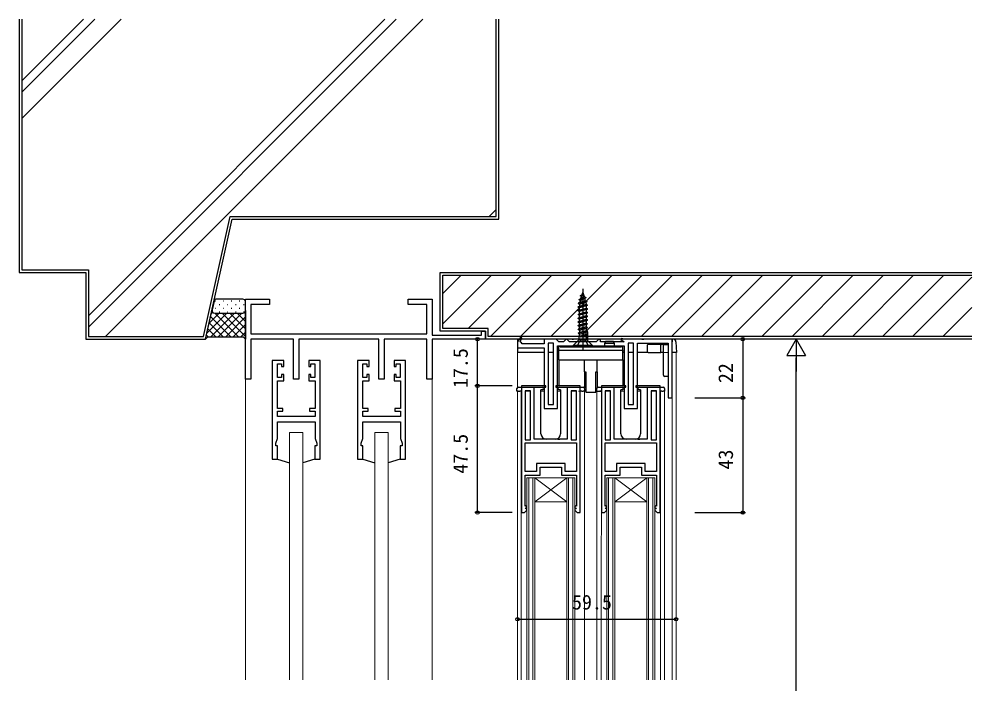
# Model space of a CAD drawing. Units: millimetres, scale not verified. Extents: x -960 to 960, y -674 to 671.
# Drawn here: x -452.1 to -94.6, y 2.3 to 251.5 of the extents above; entities that cross this region are included whole.
import ezdxf
from ezdxf.enums import TextEntityAlignment as Align

# ---------------------------------------------------------------- set-up
doc = ezdxf.new("R2010")
doc.units = ezdxf.units.MM
doc.header["$LTSCALE"] = 4
for name, color, linetype in [('0-2_YKK_11', 7, 'Continuous'), ('0-3_YKK_11E', 7, 'Continuous'), ('0-5_YKK_13', 4, 'Continuous'), ('0-6_YKK_D', 6, 'Continuous'), ('0-8_YSS_K', 3, 'Continuous'), ('0-9_YSS_KE', 3, 'Continuous')]:
    doc.layers.add(name, color=color, linetype=linetype)
doc.layers.add('0-4_YKK_12', color=2, linetype='Continuous', lineweight=18)
doc.styles.add('ＭＳ ゴシック', font='')
doc.styles.get('ＭＳ ゴシック').set_extended_font_data('MS Gothic')

msp = doc.modelspace()

# ---------------------------------------------------------------- linework, layer by layer
at = {"layer": '0-2_YKK_11'}
for points in [[(-250.1, 129), (-225.1, 129), (-225.1, 105.5), (-220.1, 105.5), (-220.1, 130), (-208.6, 130), (-208.6, 109.5), (-207.1, 109.5), (-207.1, 131.5), (-217.642, 131.5), (-217.825, 131.38), (-218.375, 131.38), (-218.558, 131.5), (-225.1, 131.5), (-226.118, 131.801), (-226.327, 131.369), (-225.1, 130.5), (-233.9, 130.5), (-233.9, 131.5), (-234.6, 131.5), (-235.1, 131), (-235.6, 130.5), (-245.6, 130.5), (-246.1, 131), (-246.6, 131.5), (-246.8, 131.5), (-247.3, 131), (-247.8, 130.5), (-249.6, 130.5), (-250.1, 131), (-250.6, 131.5), (-255.1, 131.5), (-255.1, 129.8), (-263.3, 129.8), (-263.598, 130.062), (-264.094, 130.5), (-264.1, 130.5), (-263.41, 132.177), (-263.846, 132.407), (-265.1, 130.5)], [(-265.1, 130.5), (-265.1, 128.3), (-255.1, 128.3), (-255.1, 105.5), (-250.1, 105.5), (-250.1, 129)]]:
    msp.add_lwpolyline(points, dxfattribs=at)
for points in [[(-251.6, 107), (-251.6, 130), (-253.6, 130), (-253.6, 107)], [(-221.6, 107), (-221.6, 130), (-223.6, 130), (-223.6, 107)], [(-263.601, 114), (-263.601, 66.5), (-262.501, 66.5), (-261.601, 67.4), (-261.601, 68), (-262.201, 68), (-261.548, 68.465), (-261.954, 69.035), (-262.201, 68.859), (-262.201, 80.5), (-256.601, 80.5), (-256.601, 83.5), (-248.601, 83.5), (-248.601, 80.5), (-243.001, 80.5), (-243.001, 68.859), (-243.248, 69.035), (-243.654, 68.465), (-243.001, 68), (-243.601, 68), (-243.601, 67.4), (-242.701, 66.5), (-241.601, 66.5), (-241.601, 114), (-242.601, 114), (-250.701, 114), (-250.701, 113.5), (-246.401, 113.5), (-246.401, 94), (-249.142, 94), (-249.326, 93.88), (-249.876, 93.88), (-250.059, 94), (-258.801, 94), (-258.801, 113.5), (-254.501, 113.5), (-254.501, 114), (-262.601, 114)], [(-260.201, 93.8), (-260.201, 112.1), (-262.201, 112.1), (-262.201, 93.8)], [(-243.001, 93.8), (-243.001, 112.1), (-245.001, 112.1), (-245.001, 93.8)], [(-233.601, 114), (-233.601, 66.5), (-232.501, 66.5), (-231.601, 67.4), (-231.601, 68), (-232.201, 68), (-231.548, 68.465), (-231.954, 69.035), (-232.201, 68.859), (-232.201, 80.5), (-226.601, 80.5), (-226.601, 83.5), (-218.601, 83.5), (-218.601, 80.5), (-213.001, 80.5), (-213.001, 68.859), (-213.248, 69.035), (-213.654, 68.465), (-213.001, 68), (-213.601, 68), (-213.601, 67.4), (-212.701, 66.5), (-211.601, 66.5), (-211.601, 114), (-212.601, 114), (-220.701, 114), (-220.701, 113.5), (-216.401, 113.5), (-216.401, 94), (-219.142, 94), (-219.326, 93.88), (-219.876, 93.88), (-220.059, 94), (-228.801, 94), (-228.801, 113.5), (-224.501, 113.5), (-224.501, 114), (-232.601, 114)], [(-230.201, 93.8), (-230.201, 112.1), (-232.201, 112.1), (-232.201, 93.8)], [(-213.001, 93.8), (-213.001, 112.1), (-215.001, 112.1), (-215.001, 93.8)], [(-262.201, 92.6), (-243.001, 92.6), (-243.001, 81.9), (-247.201, 81.9), (-247.201, 84.9), (-258.001, 84.9), (-258.001, 81.9), (-262.201, 81.9)], [(-232.201, 92.6), (-213.001, 92.6), (-213.001, 81.9), (-217.201, 81.9), (-217.201, 84.9), (-228.001, 84.9), (-228.001, 81.9), (-232.201, 81.9)]]:
    msp.add_lwpolyline(points, close=True, dxfattribs=at)
at = {"layer": '0-3_YKK_11E'}
msp.add_lwpolyline([(-365.1, 133.5), (-299.1, 133.5), (-299.1, 144.5), (-306.1, 144.5), (-306.1, 146.5), (-297.1, 146.5), (-297.1, 133), (-278.6, 133), (-278.6, 134.5), (-277.1, 134.5), (-277.1, 131.5), (-297.1, 131.5), (-297.1, 116.5), (-299.1, 116.5), (-299.1, 131.5), (-315.1, 131.5), (-315.1, 116.5), (-317.1, 116.5), (-317.1, 131.5), (-347.1, 131.5), (-347.1, 116.5), (-349.1, 116.5), (-349.1, 131.5), (-365.1, 131.5), (-365.1, 116.5), (-367.1, 116.5), (-367.1, 146.5), (-358.1, 146.5), (-358.1, 144.5), (-365.1, 144.5)], close=True, dxfattribs=at)
for points in [[(-357.1, 123.5), (-357.1, 86.5), (-355.1, 86.5), (-355.1, 91.5), (-355.8, 91.5), (-355.8, 92.5), (-355.17, 94.231), (-355.17, 100.5), (-341.03, 100.5), (-341.03, 94.231), (-340.4, 92.5), (-340.4, 91.5), (-341.1, 91.5), (-341.1, 86.5), (-339.1, 86.5), (-339.1, 123.5), (-343.4, 123.5), (-343.4, 121.2), (-342.6, 121.2), (-342.6, 122.3), (-341.1, 122.3), (-341.1, 117.1), (-342.6, 117.1), (-342.6, 118.2), (-343.4, 118.2), (-343.4, 115.9), (-341.03, 115.9), (-341.03, 105.5), (-343.1, 105.5), (-343.1, 104.5), (-341.03, 104.5), (-341.03, 102.5), (-355.17, 102.5), (-355.17, 104.5), (-353.1, 104.5), (-353.1, 105.5), (-355.17, 105.5), (-355.17, 115.9), (-352.8, 115.9), (-352.8, 118.2)], [(-352.8, 118.2), (-353.6, 118.2), (-353.6, 117.1), (-355.1, 117.1), (-355.1, 122.3), (-353.6, 122.3), (-353.6, 121.2), (-352.8, 121.2), (-352.8, 123.5), (-357.1, 123.5)], [(-325.1, 123.5), (-325.1, 86.5), (-323.1, 86.5), (-323.1, 91.5), (-323.8, 91.5), (-323.8, 92.5), (-323.17, 94.231), (-323.17, 100.5), (-309.03, 100.5), (-309.03, 94.231), (-308.4, 92.5), (-308.4, 91.5), (-309.1, 91.5), (-309.1, 86.5), (-307.1, 86.5), (-307.1, 123.5), (-311.4, 123.5), (-311.4, 121.2), (-310.6, 121.2), (-310.6, 122.3), (-309.1, 122.3), (-309.1, 117.1), (-310.6, 117.1), (-310.6, 118.2), (-311.4, 118.2), (-311.4, 115.9), (-309.03, 115.9), (-309.03, 105.5), (-311.1, 105.5), (-311.1, 104.5), (-309.03, 104.5), (-309.03, 102.5), (-323.17, 102.5), (-323.17, 104.5), (-321.1, 104.5), (-321.1, 105.5), (-323.17, 105.5), (-323.17, 115.9), (-320.8, 115.9), (-320.8, 118.2)], [(-320.8, 118.2), (-321.6, 118.2), (-321.6, 117.1), (-323.1, 117.1), (-323.1, 122.3), (-321.6, 122.3), (-321.6, 121.2), (-320.8, 121.2), (-320.8, 123.5), (-325.1, 123.5)]]:
    msp.add_lwpolyline(points, dxfattribs=at)
at = {"layer": '0-4_YKK_12'}
for p, q in [((-265.1, 113.4), (-265.1, 126.5)), ((-255.1, 126.5), (-265.1, 126.5)), ((-251.6, 126.5), (-253.6, 126.5)), ((-221.6, 126.5), (-223.6, 126.5)), ((-208.6, 126.5), (-220.1, 126.5)), ((-205.6, 126.5), (-207.1, 126.5)), ((-205.6, 126.5), (-205.6, 3.75)), ((-367.101, 3.75), (-367.1, 117.254)), ((-297.1, 3.75), (-297.1, 117.254)), ((-265.1, 112), (-265.1, 3.75)), ((-263.7, 3.75), (-263.7, 112)), ((-260.401, 112), (-262.001, 112)), ((-255.099, 112), (-256.301, 112)), ((-248.9, 112), (-250.099, 112)), ((-243.201, 112), (-244.801, 112)), ((-239.5, 112), (-242.201, 112)), ((-239.9, 3.75), (-239.9, 112)), ((-233.601, 112), (-235.7, 112)), ((-235.301, 3.75), (-235.301, 112)), ((-233.66, 3.75), (-233.601, 112)), ((-230.401, 112), (-232.001, 112)), ((-225.1, 112), (-226.301, 112)), ((-218.901, 112), (-220.099, 112)), ((-213.201, 112), (-214.801, 112)), ((-209.901, 112), (-211.601, 112)), ((-211.474, 3.75), (-211.474, 112)), ((-209.901, 3.75), (-209.901, 112)), ((-207.1, 110.25), (-207.1, 3.75)), ((-261.6, 79.5), (-243.6, 79.5)), ((-261.6, 3.75), (-261.6, 79.5)), ((-260.9, 3.75), (-260.9, 79.5)), ((-259.3, 3.75), (-259.3, 79.5)), ((-246.6, 70.5), (-258.6, 79.5)), ((-258.6, 3.75), (-258.6, 79.5)), ((-246.6, 3.75), (-246.6, 79.5)), ((-245.9, 3.75), (-245.9, 79.5)), ((-244.3, 3.75), (-244.3, 79.5)), ((-243.6, 3.75), (-243.6, 79.5)), ((-231.6, 79.5), (-213.6, 79.5)), ((-231.6, 3.75), (-231.6, 79.5)), ((-230.9, 3.75), (-230.9, 79.5)), ((-229.3, 3.75), (-229.3, 79.5)), ((-216.6, 70.5), (-228.6, 79.5)), ((-228.6, 3.75), (-228.6, 79.5)), ((-216.6, 3.75), (-216.6, 79.5)), ((-215.9, 3.75), (-215.9, 79.5)), ((-214.3, 3.75), (-214.3, 79.5)), ((-213.6, 3.75), (-213.6, 79.5))]:
    msp.add_line(p, q, dxfattribs=at)
for points in [[(-350.6, 3.75), (-350.6, 96.496), (-345.6, 96.5), (-345.6, 3.75)], [(-318.6, 3.75), (-318.6, 96.496), (-313.6, 96.5), (-313.6, 3.75)], [(-246.6, 70.5), (-258.6, 70.5), (-246.6, 79.5)], [(-216.6, 70.5), (-228.6, 70.5), (-216.6, 79.5)]]:
    msp.add_lwpolyline(points, dxfattribs=at)
at = {"layer": '0-5_YKK_13'}
for p, q in [((-240.6, 150.346), (-240.6, 127.212)), ((-242.017, 146.4), (-239.397, 147.1)), ((-242.017, 146.3), (-239.397, 147)), ((-241.507, 146.034), (-239.907, 146.734)), ((-241.277, 146.785), (-240.137, 147.485)), ((-242.35, 145), (-238.969, 145.7)), ((-238.969, 145.6), (-242.35, 144.9)), ((-241.84, 144.634), (-239.479, 145.334)), ((-239.36, 144.824), (-239.395, 145.058)), ((-239.36, 144.824), (-239.36, 144.565)), ((-239.36, 143.934), (-239.36, 143.165)), ((-238.85, 144.2), (-238.85, 144.3)), ((-239.36, 142.534), (-239.36, 141.765)), ((-239.36, 141.134), (-239.36, 140.365)), ((-239.36, 139.734), (-239.36, 138.965)), ((-238.85, 142.8), (-238.85, 142.9)), ((-238.85, 141.4), (-238.85, 141.5)), ((-238.85, 140), (-238.85, 140.1)), ((-239.36, 138.334), (-239.36, 137.565)), ((-239.36, 136.934), (-239.36, 136.165)), ((-238.85, 138.6), (-238.85, 138.7)), ((-238.85, 137.2), (-238.85, 137.3)), ((-238.85, 135.8), (-238.85, 135.9)), ((-242, 132.582), (-238.886, 133.119)), ((-241.84, 133.434), (-239.36, 134.134)), ((-241.84, 132.665), (-239.36, 133.365)), ((-240.722, 132.35), (-239.36, 132.734)), ((-239.36, 135.534), (-239.36, 134.765)), ((-238.85, 134.4), (-238.85, 134.5)), ((-238.85, 134.294), (-238.85, 131.165)), ((-265.1, 131.5), (-265.1, 126.5)), ((-244.6, 131.5), (-265.1, 131.5)), ((-249.1, 128.8), (-249.6, 128.8)), ((-248.6, 129), (-248.6, 128.6)), ((-248.6, 129), (-226.6, 129)), ((-244.6, 131.5), (-244.1, 131.5)), ((-234.4, 131.5), (-244.1, 131.5)), ((-242.234, 131.116), (-244.1, 129.25)), ((-242.234, 131.116), (-242, 131.681)), ((-239.2, 131.35), (-242, 131.35)), ((-234.4, 131.5), (-233.9, 131.5)), ((-218.6, 131.5), (-233.9, 131.5)), ((-231.95, 130.8), (-232.45, 129.934)), ((-232.45, 129.934), (-232.45, 129)), ((-228.75, 129.934), (-232.45, 129.934)), ((-231.95, 130.8), (-229.25, 130.8)), ((-228.75, 129.934), (-229.25, 130.8)), ((-228.75, 129), (-228.75, 129.934)), ((-226.6, 129), (-226.6, 128.6)), ((-226.1, 128.8), (-226.1, 128.6)), ((-225.6, 128.8), (-226.1, 128.8)), ((-225.6, 127.3), (-225.6, 128.8)), ((-206.647, 131.5), (-217.6, 131.5)), ((-210.3, 129.5), (-216.18, 129.5)), ((-211.3, 126.5), (-211.3, 129.2)), ((-209.8, 129.5), (-208.6, 129.5)), ((-207.1, 130.998), (-207.1, 130.5)), ((-255.1, 126.5), (-265.1, 126.5)), ((-251.6, 126.5), (-253.6, 126.5)), ((-249.6, 126.5), (-250.1, 126.5)), ((-249.6, 127.054), (-249.6, 127.3)), ((-249.6, 123.8), (-249.6, 127.054)), ((-248.6, 128.6), (-226.6, 128.6)), ((-225.6, 127.3), (-225.6, 127.054)), ((-225.6, 123.8), (-225.6, 127.054)), ((-225.1, 126.5), (-225.6, 126.5)), ((-221.6, 126.5), (-223.6, 126.5)), ((-216.7, 126.5), (-220.1, 126.5)), ((-216.1, 126.5), (-216.4, 126.5)), ((-216.1, 126.5), (-211.3, 126.5)), ((-210.3, 126.5), (-211.3, 126.5)), ((-206.6, 126.5), (-207.1, 126.5)), ((-205.899, 126.5), (-206.6, 126.5)), ((-249.6, 123.8), (-239.9, 123.8)), ((-249.6, 123.8), (-249.6, 114)), ((-239.9, 123.8), (-235.3, 123.8)), ((-239.9, 119.3), (-239.9, 123.8)), ((-235.3, 123.8), (-225.6, 123.8)), ((-235.3, 123.8), (-235.3, 119.3)), ((-225.6, 123.8), (-225.6, 114)), ((-239.9, 119.3), (-239.5, 119.3)), ((-239.5, 119.3), (-239.5, 111.6)), ((-235.7, 119.3), (-235.3, 119.3)), ((-235.7, 111.6), (-235.7, 119.3)), ((-208.6, 117.5), (-209.8, 117.5)), ((-265.301, 112), (-265.301, 113)), ((-264.801, 112), (-265.301, 112)), ((-264.801, 113.5), (-264.201, 113.5)), ((-264.801, 112), (-264.201, 112)), ((-264.201, 113.5), (-263.201, 113.5)), ((-263.701, 112), (-264.201, 112)), ((-263.601, 112), (-263.701, 112)), ((-263.201, 113.5), (-255.876, 113.5)), ((-255.876, 112.5), (-256.301, 112.5)), ((-256.301, 96), (-256.301, 112.5)), ((-249.326, 113.5), (-242.001, 113.5)), ((-248.901, 112.5), (-249.326, 112.5)), ((-248.901, 112.5), (-248.901, 96)), ((-242.001, 113.5), (-241.001, 113.5)), ((-241.501, 112), (-241.701, 112)), ((-241.001, 112), (-241.501, 112)), ((-241.001, 113.5), (-240.401, 113.5)), ((-241.001, 112), (-240.401, 112)), ((-239.5, 111.6), (-235.7, 111.6)), ((-235.301, 112), (-235.301, 113)), ((-235.301, 112), (-233.601, 112)), ((-234.801, 113.5), (-234.201, 113.5)), ((-234.201, 113.5), (-233.201, 113.5)), ((-233.601, 112), (-234.201, 112)), ((-233.201, 113.5), (-225.876, 113.5)), ((-225.876, 112.5), (-226.301, 112.5)), ((-226.301, 96), (-226.301, 112.5)), ((-219.326, 113.5), (-212.001, 113.5)), ((-218.901, 112.5), (-219.326, 112.5)), ((-218.901, 112.5), (-218.901, 96)), ((-212.001, 113.5), (-211.001, 113.5)), ((-211.501, 112), (-211.601, 112)), ((-211.001, 112), (-211.501, 112)), ((-211.001, 113.5), (-210.401, 113.5)), ((-211.001, 112), (-210.401, 112)), ((-250.901, 94), (-254.301, 94)), ((-220.901, 94), (-224.301, 94)), ((-355.1, 86.5), (-350.653, 85.192)), ((-341.1, 86.5), (-345.6, 85.176)), ((-323.1, 86.5), (-318.653, 85.192)), ((-309.1, 86.5), (-313.6, 85.176))]:
    msp.add_line(p, q, dxfattribs=at)
for points in [[(-241.732, 145.296), (-241.507, 146.034), (-242.017, 146.3), (-242.017, 146.4), (-241.277, 146.785), (-240.6, 149), (-240.137, 147.485), (-239.397, 147.1), (-239.397, 147), (-239.907, 146.734), (-239.647, 145.884), (-241.84, 145.265), (-242.35, 145), (-242.35, 144.9), (-241.84, 144.634), (-241.84, 143.865)], [(-241.079, 147.434), (-241.589, 147.7), (-241.589, 147.8), (-240.849, 148.185)], [(-241.84, 142.465), (-241.84, 143.234), (-242.35, 143.5), (-242.35, 143.6), (-241.84, 143.865), (-239.36, 144.565), (-238.85, 144.3), (-242.35, 143.6)], [(-242.35, 143.5), (-238.85, 144.2), (-239.36, 143.934), (-241.84, 143.234)], [(-241.84, 141.065), (-241.84, 141.834), (-242.35, 142.1), (-242.35, 142.2), (-241.84, 142.465), (-239.36, 143.165), (-238.85, 142.9), (-242.35, 142.2)], [(-239.395, 145.058), (-239.479, 145.334), (-238.969, 145.6), (-238.969, 145.7), (-239.647, 145.884)], [(-242.35, 142.1), (-238.85, 142.8), (-239.36, 142.534), (-241.84, 141.834)], [(-241.84, 139.665), (-241.84, 140.434), (-242.35, 140.7), (-242.35, 140.8), (-241.84, 141.065), (-239.36, 141.765), (-238.85, 141.5), (-242.35, 140.8)], [(-242.35, 140.7), (-238.85, 141.4), (-239.36, 141.134), (-241.84, 140.434)], [(-241.84, 138.265), (-241.84, 139.034), (-242.35, 139.3), (-242.35, 139.4), (-241.84, 139.665), (-239.36, 140.365), (-238.85, 140.1), (-242.35, 139.4)], [(-242.35, 139.3), (-238.85, 140), (-239.36, 139.734), (-241.84, 139.034)], [(-241.84, 136.865), (-241.84, 137.634), (-242.35, 137.9), (-242.35, 138), (-241.84, 138.265), (-239.36, 138.965), (-238.85, 138.7), (-242.35, 138)], [(-242.35, 137.9), (-238.85, 138.6), (-239.36, 138.334), (-241.84, 137.634)], [(-241.84, 135.465), (-241.84, 136.234), (-242.35, 136.5), (-242.35, 136.6), (-241.84, 136.865), (-239.36, 137.565), (-238.85, 137.3), (-242.35, 136.6)], [(-242.35, 136.5), (-238.85, 137.2), (-239.36, 136.934), (-241.84, 136.234)], [(-241.84, 134.834), (-239.36, 135.534), (-238.85, 135.8), (-242.35, 135.1), (-242.35, 135.2), (-238.85, 135.9), (-239.36, 136.165), (-241.84, 135.465), (-242.35, 135.2)], [(-242.35, 135.1), (-241.84, 134.834), (-241.84, 134.065)], [(-242, 131.681), (-242, 132.582), (-241.84, 132.665), (-241.84, 133.434), (-242.35, 133.7), (-242.35, 133.8), (-241.84, 134.065), (-239.36, 134.765), (-238.85, 134.5), (-242.35, 133.8)], [(-238.955, 132.945), (-238.886, 133.119), (-239.36, 133.365), (-239.36, 134.134), (-238.85, 134.4), (-242.35, 133.7)], [(-237.1, 129.25), (-239.2, 131.35), (-239.2, 132.258), (-239.36, 132.35), (-241.54, 132.35), (-238.955, 132.945), (-239.36, 132.734), (-239.36, 132.35)], [(-225.6, 127.3), (-249.6, 127.3), (-249.6, 128.8)], [(-249.1, 128.8), (-249.1, 128.6), (-226.1, 128.6)], [(-238.5, 129), (-239.455, 130.915), (-240.6, 131.201), (-241.745, 130.915), (-242.7, 129)], [(-216.4, 129.2), (-216.4, 126.5), (-216.7, 126.5)], [(-210.3, 118), (-210.3, 129.5), (-209.8, 129.5)], [(-205.648, 130.561), (-205.4, 126.5), (-205.899, 126.5)], [(-239.9, 119.3), (-240, 119.3), (-240, 113.299)], [(-235.3, 119.3), (-235.2, 119.3), (-235.2, 113.3)], [(-239.901, 113), (-239.901, 112), (-240.401, 112)], [(-209.901, 113), (-209.901, 112), (-210.401, 112)]]:
    msp.add_lwpolyline(points, dxfattribs=at)
msp.add_lwpolyline([(-237.1, 129.25), (-237.1, 129), (-244.1, 129), (-244.1, 129.25)], close=True, dxfattribs=at)
for centre, radius, start, end in [((-216.1, 129.2), 0.3, 90, 180), ((-211, 129.2), 0.3, 90, 180), ((-206.6, 130.998), 0.5, 84.66158, 180), ((-206.647, 130.5), 1, 84.66158, 90), ((-206.647, 130.5), 1, 3.5, 84.66158), ((-209.8, 118), 0.5, 180, 270), ((-264.801, 113), 0.5, 90, 180), ((-255.876, 113), 0.5, 0, 90), ((-255.876, 113), 0.5, 270, 0), ((-249.326, 113), 0.5, 90, 180), ((-249.326, 113), 0.5, 180, 270), ((-240.401, 113), 0.5, 0, 90), ((-234.801, 113), 0.5, 90, 180), ((-225.876, 113), 0.5, 0, 90), ((-225.876, 113), 0.5, 270, 0), ((-219.326, 113), 0.5, 90, 180), ((-219.326, 113), 0.5, 180, 270), ((-210.401, 113), 0.5, 0, 90), ((-254.301, 96), 2, 180, 270), ((-250.901, 96), 2, 270, 0), ((-224.301, 96), 2, 180, 270), ((-220.901, 96), 2, 270, 0)]:
    msp.add_arc(centre, radius, start, end, dxfattribs=at)
at = {"layer": '0-6_YKK_D'}
for p, q in [((-278.1, 131.5), (-281.1, 131.5)), ((-280.1, 114), (-280.1, 131.5)), ((-180.6, 131.5), (-180.6, 109.5)), ((-160.6, 131.5), (-164.1, 125.438)), ((-160.6, 131.5), (-157.1, 125.438)), ((-160.6, 131.5), (-160.6, 119.376)), ((-164.1, 125.438), (-157.1, 125.438)), ((-160.6, -436.5), (-160.6, 124.5)), ((-267.1, 114), (-281.1, 114)), ((-267.1, 114), (-281.1, 114)), ((-280.1, 66.5), (-280.1, 114)), ((-198.6, 109.5), (-179.6, 109.5)), ((-198.6, 109.5), (-179.6, 109.5)), ((-180.6, 109.5), (-180.6, 66.5)), ((-267.1, 66.5), (-281.1, 66.5)), ((-198.6, 66.5), (-179.6, 66.5)), ((-265.1, 26.501), (-205.6, 26.501))]:
    msp.add_line(p, q, dxfattribs=at)
for centre in [(-280.1, 131.5), (-180.6, 131.5), (-280.1, 114), (-280.1, 114), (-180.6, 109.5), (-180.6, 109.5), (-280.1, 66.5), (-180.6, 66.5), (-265.1, 26.501), (-205.6, 26.501)]:
    msp.add_circle(centre, 0.637, dxfattribs=at)
at = {"layer": '0-8_YSS_K'}
for p, q in [((-451.1, 228.347), (-427.947, 251.5)), ((-451.1, 224.105), (-423.704, 251.5)), ((-451.1, 214.205), (-413.805, 251.5)), ((-426.1, 140.21), (-314.809, 251.5)), ((-426.1, 135.967), (-310.567, 251.5)), ((-419.668, 132.5), (-300.667, 251.5)), ((-275.673, 177.5), (-273.1, 180.073)), ((-293.1, 148.579), (-286.179, 155.5)), ((-293.1, 137.265), (-274.865, 155.5)), ((-283.551, 135.5), (-263.551, 155.5)), ((-275.238, 132.5), (-252.237, 155.5)), ((-263.924, 132.5), (-240.924, 155.5)), ((-252.61, 132.5), (-229.61, 155.5)), ((-241.296, 132.5), (-218.296, 155.5)), ((-229.983, 132.5), (-206.983, 155.5)), ((-218.669, 132.5), (-195.669, 155.5)), ((-207.355, 132.5), (-184.355, 155.5)), ((-196.042, 132.5), (-173.042, 155.5)), ((-184.728, 132.5), (-161.728, 155.5)), ((-173.414, 132.5), (-150.414, 155.5)), ((-162.1, 132.5), (-139.1, 155.5)), ((-150.787, 132.5), (-127.787, 155.499)), ((-139.473, 132.5), (-116.473, 155.499)), ((-128.159, 132.5), (-105.159, 155.499)), ((-116.846, 132.5), (-94.6, 154.745)), ((-378.941, 145.717), (-379.66, 142.479)), ((-378.577, 145.932), (-378.377, 145.932)), ((-378.577, 143.102), (-378.377, 143.102)), ((-368.1, 146.5), (-377.964, 146.5)), ((-376.962, 144.517), (-376.762, 144.517)), ((-375.547, 145.932), (-375.347, 145.932)), ((-375.547, 143.102), (-375.347, 143.102)), ((-373.932, 144.517), (-373.732, 144.517)), ((-372.517, 145.932), (-372.317, 145.932)), ((-372.517, 143.102), (-372.317, 143.102)), ((-370.902, 144.517), (-370.702, 144.517)), ((-369.487, 145.932), (-369.287, 145.932)), ((-369.487, 143.102), (-369.287, 143.102)), ((-367.872, 144.517), (-367.672, 144.517)), ((-367.1, 142.262), (-367.1, 145.5)), ((-105.532, 132.5), (-94.6, 143.431)), ((-382.1, 131.5), (-379.66, 142.479)), ((-381.586, 133.812), (-374.136, 141.262)), ((-380.778, 137.449), (-376.965, 141.262)), ((-380.32, 132.25), (-371.308, 141.262)), ((-372.519, 132.25), (-380.222, 139.953)), ((-379.97, 141.085), (-379.444, 141.612)), ((-379.684, 142.243), (-379.707, 142.267)), ((-369.691, 132.25), (-378.703, 141.262)), ((-378.684, 141.262), (-368.1, 141.262)), ((-378.684, 141.262), (-368.1, 141.262)), ((-377.491, 132.25), (-368.479, 141.262)), ((-376.962, 141.687), (-376.762, 141.687)), ((-367.1, 132.488), (-375.874, 141.262)), ((-374.663, 132.25), (-367.1, 139.813)), ((-373.932, 141.687), (-373.732, 141.687)), ((-367.1, 135.316), (-373.046, 141.262)), ((-370.902, 141.687), (-370.702, 141.687)), ((-367.1, 138.145), (-370.217, 141.262)), ((-367.872, 141.687), (-367.672, 141.687)), ((-367.1, 140.973), (-367.552, 141.425)), ((-375.347, 132.25), (-380.736, 137.639)), ((-371.834, 132.25), (-367.1, 136.985)), ((-381.004, 132.25), (-381.764, 133.01)), ((-378.176, 132.25), (-381.25, 135.324)), ((-369.006, 132.25), (-367.1, 134.156))]:
    msp.add_line(p, q, dxfattribs=at)
for points in [[(-451.1, 251.5), (-451.1, 157.5), (-426.1, 157.5), (-426.1, 132.5), (-382.902, 132.5), (-372.902, 177.5), (-273.1, 177.5), (-273.1, 251.5)], [(-94.6, 132.499), (-276.1, 132.5), (-276.1, 135.5), (-293.1, 135.5), (-293.1, 155.5), (-94.6, 155.499)], [(-367.1, 142.262), (-367.1, 131.5), (-367.85, 132.25), (-381.35, 132.25), (-382.1, 131.5)]]:
    msp.add_lwpolyline(points, dxfattribs=at)
for centre, start, end in [((-377.964, 145.5), 89.99983, 167.47102), ((-368.1, 145.5), 359.99983, 89.99983), ((-378.684, 142.262), 167.47102, 269.99983), ((-378.684, 142.262), 167.47102, 269.99983), ((-368.1, 142.262), 269.99983, 359.99983), ((-368.1, 142.262), 269.99983, 359.99983)]:
    msp.add_arc(centre, 1, start, end, dxfattribs=at)
at = {"layer": '0-9_YSS_KE'}
for points in [[(-452.1, 251.5), (-452.1, 156.5), (-427.1, 156.5), (-427.1, 131.5), (-382.1, 131.5), (-372.1, 176.5), (-272.1, 176.5), (-272.1, 251.5)], [(-294.1, 134.5), (-294.1, 156.5), (-94.6, 156.499)], [(-94.6, 131.499), (-277.1, 131.5), (-277.1, 134.5), (-294.1, 134.5)]]:
    msp.add_lwpolyline(points, dxfattribs=at)

# ---------------------------------------------------------------- texts
at = {"layer": '0-6_YKK_D', "style": 'ＭＳ ゴシック'}
for s, p in [('17.5', (-282.1, 113.162)), ('22', (-182.6, 115.045)), ('47.5', (-282.1, 81.045)), ('43', (-182.6, 82.631))]:
    msp.add_text(s, height=5.499, rotation=90, dxfattribs=at).set_placement(p, align=Align.BOTTOM_LEFT)
msp.add_text('59.5', height=5.499, dxfattribs=at).set_placement((-244.64, 28.501), align=Align.BOTTOM_LEFT)

doc.saveas('drawing.dxf')
